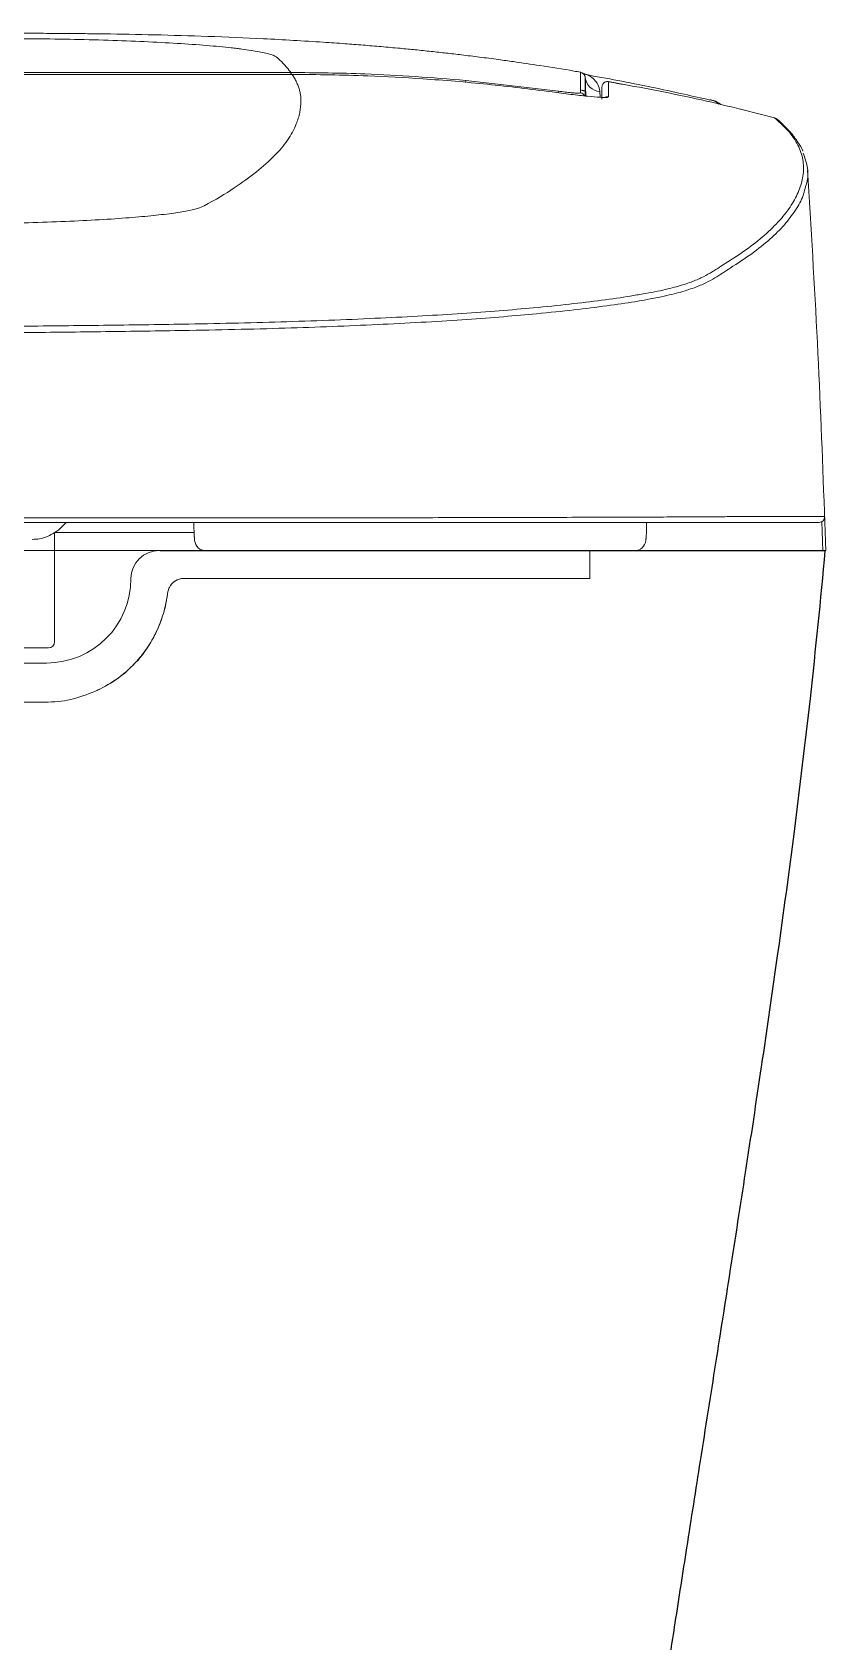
# Model space of a CAD drawing. Extents: x 3571 to 9666, y -561 to 1991.
# Drawn here: x 8488.7 to 8629.8, y -3.6 to 282.5 of the extents above; entities that cross this region are included whole.
import ezdxf

# ---------------------------------------------------------------- set-up
doc = ezdxf.new("R2010")
doc.units = 0
doc.header["$LTSCALE"] = 20
doc.header["$MEASUREMENT"] = 0
doc.layers.get('0').update_dxf_attribs({"linetype": 'CONTINUOUS'})
doc.layers.add('00_COMPONENTS', color=7, linetype='CONTINUOUS')
doc.layers.add('1', color=7, linetype='CONTINUOUS')

msp = doc.modelspace()

# ---------------------------------------------------------------- linework, layer by layer
at = {"color": 7, "linetype": 'Continuous', "lineweight": 15}
for p, q in [((8534.93, 275.03), (8326.06, 275.03)), ((8326.3, 275.38), (8534.69, 275.38)), ((8534.69, 275.03), (8534.69, 275.38)), ((8534.93, 275.03), (8534.93, 275.03)), ((8590, 271.42), (8590, 271.13)), ((8590, 270.95), (8590, 270.62)), ((8492.7, 174.21), (8492.7, 193.62)), ((8517.49, 193.62), (8492.7, 193.62)), ((8511.28, 190.41), (8519.18, 190.41)), ((8519.59, 190.37), (8526.11, 190.37)), ((8526.11, 190.37), (8552.42, 190.37)), ((8552.42, 190.37), (8565.71, 190.37)), ((8565.71, 190.37), (8586.75, 190.37)), ((8586.75, 190.37), (8595.79, 190.37)), ((8587.84, 190.37), (8587.84, 189.46)), ((8534.57, 185.46), (8515.77, 185.46)), ((8534.57, 185.46), (8515.77, 185.46)), ((8550.49, 185.46), (8534.57, 185.46)), ((8550.49, 185.46), (8534.57, 185.46)), ((8552.48, 185.46), (8550.49, 185.46)), ((8552.48, 185.46), (8550.49, 185.46)), ((8438.15, 173.11), (8491.6, 173.11)), ((8441.35, 170.41), (8491.28, 170.41)), ((8490.95, 163.46), (8437.94, 163.46)), ((8490.95, 163.46), (8437.94, 163.46))]:
    msp.add_line(p, q, dxfattribs=at)
msp.add_line((8511.5, 190.41), (8629.68, 190.41))
at = {"color": 7, "linetype": 'Continuous', "lineweight": 15, "flags": 128}
for points in [[(8534.73, 275.03), (8534.73, 275.12), (8534.73, 275.22), (8534.73, 275.3), (8534.73, 275.35), (8534.73, 275.38)], [(8565.76, 273.63), (8565.77, 273.73), (8565.78, 273.83), (8565.78, 273.91), (8565.79, 273.96), (8565.79, 273.98)]]:
    msp.add_lwpolyline(points, dxfattribs=at)
at = {"color": 7, "linetype": 'Continuous', "lineweight": 15}
for centre, radius, start, end in [((8584.04, 271.52), 1.85, 162.6265, 171.543), ((8589.75, 274.75), 2.74, 185.5578, 266.9558), ((8586.03, 270.78), 1, 26.103, 81.4097), ((8591, 270.08), 1, 80.5212, 114.9383), ((8628.57, 196.41), 1, 270, 1.954), ((8519.59, 192.37), 2, 185, 270), ((8595.79, 192.37), 2, 270, 355), ((8511.28, 185.41), 5, 90, 180), ((8491.28, 185.41), 15, 270, 360), ((8491.6, 174.21), 1.1, 270, 0)]:
    msp.add_arc(centre, radius, start, end, dxfattribs=at)
for points, knots in [([(8586.21, 275.43), (8585.81, 275.5), (8583.42, 275.92), (8579.41, 276.56), (8574.92, 277.22), (8571.36, 277.72), (8568.28, 278.12), (8565.17, 278.5), (8562.33, 278.83), (8559.61, 279.13), (8556.86, 279.42), (8553.89, 279.7), (8550.81, 279.98), (8547.54, 280.25), (8544.1, 280.52), (8538.23, 280.93), (8530.16, 281.39), (8520.15, 281.81), (8510.69, 282.09), (8503.38, 282.23), (8498, 282.29), (8494.01, 282.32), (8489.26, 282.36), (8483.6, 282.39), (8477.01, 282.43), (8469.5, 282.46), (8461.06, 282.5), (8451.69, 282.52), (8441.4, 282.54), (8434.23, 282.55), (8430.5, 282.55)], [0, 0, 0, 0, 0.007942, 0.047278, 0.078077, 0.09541, 0.117873, 0.138922, 0.157097, 0.174981, 0.193535, 0.211422, 0.233444, 0.254725, 0.276456, 0.30182, 0.371991, 0.43612, 0.496896, 0.553414, 0.574736, 0.598799, 0.628672, 0.664319, 0.705767, 0.753009, 0.806051, 0.864895, 0.929545, 1, 1, 1, 1]), ([(8534.69, 275.38), (8534.62, 275.48), (8534.54, 275.58), (8534.43, 275.73), (8534.4, 275.77), (8534.33, 275.86), (8534.29, 275.91), (8534.19, 276.04), (8534.11, 276.12), (8533.89, 276.39), (8533.74, 276.56), (8533.26, 277.09), (8532.91, 277.44), (8532.44, 277.88), (8532.35, 277.96), (8532.21, 278.09), (8532.15, 278.14), (8532.01, 278.23), (8531.93, 278.27), (8531.48, 278.49), (8530.94, 278.66), (8529.54, 278.99), (8528.67, 279.16), (8527.13, 279.4), (8526.58, 279.47), (8525.69, 279.59), (8525.39, 279.63), (8524.76, 279.7), (8524.43, 279.74), (8522.77, 279.92), (8521.29, 280.06), (8518.08, 280.32), (8516.34, 280.44), (8512.64, 280.67), (8510.68, 280.77), (8506.58, 280.96), (8504.43, 281.04), (8500, 281.18), (8497.72, 281.23), (8493.06, 281.33), (8490.69, 281.36), (8487.7, 281.38), (8487.1, 281.39), (8485.9, 281.4), (8485.3, 281.4), (8484.09, 281.41), (8483.49, 281.41), (8482.59, 281.42), (8482.29, 281.42), (8481.69, 281.42), (8481.39, 281.42), (8478.68, 281.44), (8476.28, 281.45), (8469.06, 281.48), (8464.24, 281.5), (8449.79, 281.55), (8440.14, 281.56), (8430.5, 281.56)], [0.7121402, 0.7121402, 0.7121402, 0.7121402, 0.719641, 0.719641, 0.7228269, 0.7228269, 0.7260128, 0.7260128, 0.7323846, 0.7323846, 0.7451281, 0.7451281, 0.7706153, 0.7706153, 0.7769871, 0.7769871, 0.780173, 0.780173, 0.7833589, 0.7833589, 0.7961025, 0.7961025, 0.8088461, 0.8088461, 0.8152179, 0.8152179, 0.8184038, 0.8184038, 0.8215897, 0.8215897, 0.8343333, 0.8343333, 0.8470769, 0.8470769, 0.8598205, 0.8598205, 0.8725641, 0.8725641, 0.8853077, 0.8853077, 0.8980513, 0.8980513, 0.9012372, 0.9012372, 0.9044231, 0.9044231, 0.907609, 0.907609, 0.9092019, 0.9092019, 0.9107949, 0.9107949, 0.9235384, 0.9235384, 0.9490256, 0.9490256, 1, 1, 1, 1]), ([(8534.93, 275.03), (8535.08, 274.81), (8535.36, 274.36), (8535.71, 273.69), (8536, 273.01), (8536.23, 272.34), (8536.39, 271.67), (8536.48, 270.99), (8536.52, 269.86), (8536.35, 268.27), (8535.64, 265.96), (8534.23, 263.38), (8531.87, 260.54), (8528.73, 257.7), (8524.56, 254.75), (8521.08, 252.59), (8518.27, 251.2), (8516.15, 250.72), (8513.2, 250.27), (8509.4, 249.85), (8504.76, 249.46), (8499.31, 249.12), (8493.12, 248.84), (8486.43, 248.62), (8479.36, 248.48), (8472.11, 248.41), (8461.59, 248.32), (8447.71, 248.23), (8436.24, 248.22), (8430.5, 248.21)], [0, 0, 0, 0, 0.0213191, 0.0426377, 0.0639563, 0.0852755, 0.1065938, 0.1279089, 0.1494876, 0.2142355, 0.2788953, 0.3690493, 0.4592033, 0.5493567, 0.6395118, 0.7404835, 0.7563414, 0.7721966, 0.7880516, 0.8039073, 0.8197623, 0.8365746, 0.8533896, 0.8702042, 0.8870186, 0.9038439, 0.9206736, 0.9603364, 1, 1, 1, 1]), ([(8534.69, 275.38), (8534.69, 275.38), (8534.69, 275.38), (8534.69, 275.38), (8534.71, 275.38), (8534.72, 275.38), (8534.73, 275.38)], [-0.00000006, -0.00000006, -0.00000006, -0.00000006, 0, 0, 0, 0.00004062793, 0.00004062793, 0.00004062793, 0.00004062793]), ([(8534.73, 275.38), (8539.12, 275.34), (8549.48, 275.24), (8559.82, 274.44), (8565.79, 273.98)], [0, 0, 0, 0, 0.422709, 1, 1, 1, 1]), ([(8581.13, 271.93), (8577.31, 272.41), (8569.66, 273.37), (8558.73, 274.27), (8547.16, 274.88), (8539.42, 275.03), (8534.93, 275.03), (8534.93, 275.03)], [0, 0, 0, 0, 0.249434, 0.498868, 0.709758, 0.999999, 1, 1, 1, 1]), ([(8586.18, 271.77), (8586.18, 272.24), (8586.18, 273.18), (8586.18, 274.47), (8586.19, 275.29), (8586.19, 275.34), (8586.2, 275.36)], [0, 0, 0, 0, 0.266633, 0.533274, 0.800167, 1, 1, 1, 1]), ([(8586.98, 274.74), (8586.98, 274.74), (8586.97, 274.76), (8586.93, 274.86), (8586.82, 275.05), (8586.61, 275.26), (8586.38, 275.39), (8586.23, 275.4), (8586.2, 275.4)], [0, 0, 0, 0, 0.011685, 0.240434, 0.434276, 0.666372, 0.929552, 1, 1, 1, 1]), ([(8586.43, 275.25), (8586.52, 275.24), (8587.33, 275.1), (8588.4, 274.49), (8589.32, 273.27), (8589.57, 272.48), (8589.6, 272.03), (8589.6, 272.02)], [0, 0, 0, 0, 0.05726, 0.534701, 0.760403, 0.991516, 1, 1, 1, 1]), ([(8587.01, 274.6), (8587.01, 274.6), (8587.01, 274.62), (8586.99, 274.7), (8586.98, 274.74)], [0, 0, 0, 0, 0.4287616, 1, 1, 1, 1]), ([(8609.17, 270.49), (8607.66, 270.83), (8602.22, 272.07), (8594.86, 273.61), (8588.98, 274.67), (8587.07, 275.02)], [0, 0, 0, 0, 0.205624, 0.741545, 1, 1, 1, 1]), ([(8590.98, 270.99), (8590.96, 270.98), (8590.84, 270.92), (8589.77, 270.95), (8587.55, 271.14), (8584.52, 271.48), (8582.26, 271.78), (8581.13, 271.93)], [0, 0, 0, 0, 0.037283, 0.274704, 0.51511, 0.757528, 1, 1, 1, 1]), ([(8582.28, 272.07), (8582.46, 272.04), (8583.08, 271.96), (8583.87, 271.86), (8584.77, 271.77), (8585.51, 271.71), (8586.07, 271.7), (8586.14, 271.75), (8586.18, 271.77)], [0, 0, 0, 0, 0.088936, 0.294885, 0.384871, 0.593716, 0.801801, 1, 1, 1, 1]), ([(8586.47, 272.2), (8586.47, 272.2), (8586.42, 272.21), (8586.38, 272.22), (8586.34, 272.23)], [0, 0, 0, 0, 0.065025, 1, 1, 1, 1]), ([(8587.03, 274.48), (8587.03, 274.49), (8587.02, 274.54), (8587, 274.56), (8586.99, 274.59)], [0, 0, 0, 0, 0.098963, 1, 1, 1, 1]), ([(8587.14, 271.19), (8587.11, 272), (8587.07, 273.22), (8587.04, 274.17), (8587.03, 274.48)], [0, 0, 0, 0, 0.662668, 1, 1, 1, 1]), ([(8587.03, 274.46), (8587.03, 274.4), (8587.03, 274.28), (8587.03, 273.48), (8587.03, 272.35), (8587.03, 271.54), (8587.03, 271.21)], [0, 0, 0, 0, 0.2392086, 0.499042, 0.7902874, 1, 1, 1, 1]), ([(8589.6, 272.02), (8589.62, 271.75), (8589.65, 271.44), (8589.68, 271.03), (8589.68, 270.97)], [0, 0, 0, 0, 0.850964, 1, 1, 1, 1]), ([(8591.17, 273.75), (8591.09, 273.76), (8590.95, 273.78), (8590.73, 273.74), (8590.53, 273.66), (8590.35, 273.54), (8590.2, 273.38), (8590.08, 273.19), (8590.01, 272.99), (8590, 272.84), (8590, 272.77)], [0, 0, 0, 0, 0.124997, 0.249998, 0.374999, 0.499999, 0.625, 0.75, 0.875002, 1, 1, 1, 1]), ([(8590, 270.97), (8590, 271.15), (8590, 271.83), (8590, 272.37), (8590, 272.77)], [0, 0, 0, 0, 0.275399, 1, 1, 1, 1]), ([(8591.17, 273.75), (8591.17, 273.72), (8591.17, 273.58), (8591.17, 272.86), (8591.16, 271.91), (8591.16, 271.15), (8591.16, 271.06)], [0, 0, 0, 0, 0.043576, 0.2178821, 0.9151174, 1, 1, 1, 1]), ([(8620.66, 267.33), (8615.72, 268.59), (8605.96, 271.06), (8596.05, 272.87), (8591.17, 273.75)], [0, 0, 0, 0, 0.506813, 1, 1, 1, 1]), ([(8611.13, 269.69), (8611.12, 269.7), (8610.72, 270.03), (8610.06, 270.34), (8609.39, 270.49), (8609.18, 270.54)], [0, 0, 0, 0, 0.013904, 0.683724, 1, 1, 1, 1]), ([(8610.78, 269.78), (8610.55, 269.95), (8610.03, 270.34), (8609.49, 270.47), (8609.18, 270.54)], [0, 0, 0, 0, 0.429152, 1, 1, 1, 1]), ([(8597.29, 236.03), (8597.99, 236.15), (8600.21, 236.54), (8602.98, 237.21), (8605.67, 238.03), (8607.67, 238.87), (8609.24, 239.72), (8610.56, 240.57), (8612.75, 241.97), (8615.78, 243.92), (8619, 246.48), (8621.7, 249.11), (8623.72, 251.77), (8625.1, 254.39), (8625.83, 256.98), (8625.88, 259.56), (8625.11, 262.16), (8623.5, 264.75), (8621.61, 266.47), (8620.66, 267.33)], [0, 0, 0, 0, 0.012487, 0.039461, 0.066458, 0.093551, 0.120724, 0.147911, 0.175011, 0.25491, 0.33481, 0.420656, 0.506502, 0.588579, 0.670662, 0.752737, 0.835155, 0.917586, 1, 1, 1, 1]), ([(8620.99, 267.16), (8620.98, 267.18), (8620.88, 267.26), (8620.76, 267.3), (8620.66, 267.33)], [0, 0, 0, 0, 0.1776977, 1, 1, 1, 1]), ([(8625.69, 261.39), (8625.69, 261.41), (8625.48, 261.98), (8624.8, 263.07), (8623.61, 264.7), (8622.37, 265.9), (8621.58, 266.75), (8621.12, 267.08), (8620.99, 267.17)], [0, 0, 0, 0, 0.009535, 0.284427, 0.563252, 0.847104, 0.956265, 1, 1, 1, 1]), ([(8625.76, 261.05), (8626.04, 260.26), (8626.64, 258.61), (8626.63, 256.52), (8626.23, 255.21), (8626.09, 254.77)], [0, 0, 0, 0, 0.374555, 0.788203, 1, 1, 1, 1]), ([(8629.54, 197.31), (8629.16, 207.33), (8628.39, 227.59), (8627.15, 247.83), (8626.53, 258.07)], [0, 0, 0, 0, 0.49442, 1, 1, 1, 1]), ([(8626.09, 254.77), (8625.99, 254.35), (8625.67, 253.06), (8624.46, 250.91), (8622.53, 248.32), (8619.92, 245.75), (8616.74, 243.17), (8613.66, 241.18), (8611.42, 239.74), (8610.1, 238.86), (8608.51, 237.99), (8606.48, 237.12), (8603.79, 236.25), (8600.28, 235.43), (8595.94, 234.64), (8590.92, 233.9), (8585.1, 233.18), (8578.93, 232.54), (8572.56, 231.97), (8566.02, 231.47), (8558.85, 231.02), (8551.18, 230.62), (8543.14, 230.26), (8534.73, 229.96), (8525.91, 229.72), (8515.18, 229.5), (8502.66, 229.32), (8488.45, 229.16), (8471.69, 229.01), (8452.37, 228.89), (8437.79, 228.88), (8430.5, 228.87)], [0, 0, 0, 0, 0.036728, 0.111979, 0.186866, 0.261753, 0.336639, 0.411526, 0.436808, 0.462172, 0.487524, 0.512799, 0.537984, 0.563146, 0.586664, 0.610182, 0.634254, 0.658326, 0.677842, 0.697356, 0.717436, 0.737516, 0.75704, 0.776564, 0.796667, 0.816771, 0.847079, 0.877415, 0.907747, 0.953873, 1, 1, 1, 1]), ([(8430.5, 230), (8437.68, 230.01), (8452.05, 230.02), (8471.21, 230.14), (8487.97, 230.29), (8502.34, 230.45), (8514.85, 230.63), (8525.42, 230.84), (8534.1, 231.08), (8542.56, 231.37), (8550.62, 231.72), (8558.17, 232.11), (8565.25, 232.54), (8571.84, 233.02), (8578.23, 233.58), (8584.33, 234.2), (8590.07, 234.9), (8594.42, 235.51), (8596.55, 235.9), (8597.29, 236.03)], [0, 0, 0, 0, 0.107291, 0.214582, 0.286984, 0.359396, 0.431739, 0.47753, 0.523321, 0.570471, 0.61762, 0.663372, 0.709124, 0.756225, 0.803332, 0.858576, 0.91382, 0.970357, 1, 1, 1, 1]), ([(8430.5, 196.2), (8437.52, 196.2), (8451.58, 196.2), (8472.61, 196.2), (8493.51, 196.2), (8510.61, 196.2), (8523.84, 196.2), (8533.22, 196.21), (8542.27, 196.22), (8550.91, 196.23), (8559.05, 196.25), (8566.67, 196.26), (8573.71, 196.28), (8580.69, 196.3), (8587.44, 196.32), (8593.84, 196.34), (8599.3, 196.36), (8603.76, 196.38), (8607.11, 196.4), (8609.56, 196.41), (8611.44, 196.43), (8613.6, 196.43), (8616.14, 196.43), (8619.72, 196.44), (8623.49, 196.44), (8625.77, 196.44), (8626.98, 196.44), (8627.75, 196.44), (8628.66, 196.45), (8629.37, 196.45), (8629.51, 196.45), (8629.57, 196.45)], [0, 0, 0, 0, 0.040743, 0.081547, 0.122341, 0.163071, 0.182332, 0.201668, 0.221003, 0.240264, 0.259517, 0.278843, 0.298172, 0.31743, 0.341976, 0.366609, 0.391247, 0.4158, 0.439338, 0.46292, 0.486551, 0.510156, 0.557883, 0.605612, 0.701889, 0.798166, 0.805176, 0.833213, 0.889296, 0.945378, 1, 1, 1, 1]), ([(8628.57, 195.41), (8628.39, 195.41), (8628.03, 195.41), (8625.84, 195.41), (8622.53, 195.41), (8618.81, 195.41), (8615.28, 195.41), (8612.74, 195.41), (8610.57, 195.41), (8608.68, 195.41), (8606.22, 195.41), (8602.86, 195.41), (8598.46, 195.41), (8593.1, 195.41), (8586.71, 195.41), (8579.96, 195.41), (8573.09, 195.41), (8566.17, 195.41), (8558.58, 195.41), (8550.46, 195.41), (8541.95, 195.41), (8533.04, 195.41), (8523.7, 195.41), (8510.47, 195.41), (8493.46, 195.41), (8472.66, 195.41), (8451.65, 195.41), (8437.55, 195.41), (8430.5, 195.41)], [0, 0, 0, 0, 0.101134, 0.202335, 0.29779, 0.393246, 0.441137, 0.489028, 0.513121, 0.537241, 0.56131, 0.585332, 0.609499, 0.633663, 0.658512, 0.683362, 0.702261, 0.721157, 0.740632, 0.760106, 0.778999, 0.797892, 0.817381, 0.83687, 0.877401, 0.917939, 0.95897, 1, 1, 1, 1]), ([(8488.74, 192.39), (8489.17, 192.41), (8490.09, 192.44), (8491.46, 192.88), (8492.81, 193.61), (8493.92, 194.45), (8494.52, 195.13), (8494.74, 195.38)], [0, 0, 0, 0, 0.1956712, 0.4180238, 0.6423471, 0.8712782, 1, 1, 1, 1]), ([(8629.24, 190.41), (8629.24, 190.57), (8629.18, 192.29), (8629.12, 194), (8629.07, 195.57)], [0, 0, 0, 0, 0.090134, 1, 1, 1, 1]), ([(8629.57, 196.45), (8629.57, 196.49), (8629.57, 196.56), (8629.56, 197.12), (8629.55, 197.31)], [0, 0, 0, 0, 0.6490539, 1, 1, 1, 1]), ([(8587.84, 189.46), (8587.84, 189.2), (8587.84, 188.48), (8587.84, 187.36), (8587.84, 186.64), (8587.84, 185.57), (8587.84, 185.46)], [0, 0, 0, 0, 0.1480116, 0.4035975, 0.6655903, 0.6970561, 0.6970561, 0.6970561, 0.6970561]), ([(8629.24, 190.41), (8625.42, 190.41), (8617.76, 190.41), (8606.63, 190.41), (8599.26, 190.41), (8596.01, 190.41)], [0, 0, 0, 0, 0.357291, 0.716635, 1, 1, 1, 1]), ([(8629.78, 190.41), (8629.78, 190.41), (8629.76, 190.41), (8629.72, 190.41), (8629.68, 190.41), (8629.54, 190.41), (8629.4, 190.41), (8629.24, 190.41)], [0, 0, 0, 0, 0.25, 0.25, 0.5, 0.5, 1, 1, 1, 1]), ([(8512.79, 182.82), (8512.8, 182.92), (8512.82, 183.03), (8512.87, 183.23), (8512.9, 183.32), (8513, 183.61), (8513.08, 183.79), (8513.27, 184.12), (8513.38, 184.27), (8513.61, 184.55), (8513.74, 184.67), (8514.14, 185), (8514.44, 185.17), (8514.92, 185.34), (8515.09, 185.38), (8515.43, 185.44), (8515.6, 185.46), (8515.77, 185.46)], [0, 0, 0, 0, 0.0625, 0.0625, 0.125, 0.125, 0.25, 0.25, 0.375, 0.375, 0.5, 0.5, 0.75, 0.75, 0.875, 0.875, 1, 1, 1, 1]), ([(8515.77, 185.46), (8515.77, 185.46), (8515.62, 185.46), (8515.16, 185.42), (8514.38, 185.18), (8513.6, 184.6), (8513.19, 184.02), (8512.92, 183.43), (8512.83, 183.12), (8512.79, 182.82), (8512.79, 182.82)], [0, 0, 0, 0, 0.0000119, 0.0994885, 0.3524559, 0.5875287, 0.8017724, 0.8219317, 0.9999882, 1, 1, 1, 1]), ([(8587.84, 185.46), (8581.45, 185.46), (8577.63, 185.46), (8570.75, 185.46), (8561.63, 185.46), (8555.53, 185.46), (8552.48, 185.46)], [0.0273762, 0.0273762, 0.0273762, 0.0273762, 0.1090216, 0.4061717, 0.7033183, 1, 1, 1, 1]), ([(8583.09, 185.46), (8581.99, 185.46), (8577.91, 185.46), (8570.75, 185.46), (8561.63, 185.46), (8555.53, 185.46), (8552.48, 185.46)], [0, 0, 0, 0, 0.1090142, 0.4061668, 0.7033159, 1, 1, 1, 1]), ([(8506.61, 170), (8506.71, 170.11), (8506.81, 170.21), (8507.02, 170.43), (8507.12, 170.54), (8507.42, 170.86), (8507.61, 171.09), (8508.18, 171.77), (8508.55, 172.24), (8509.24, 173.21), (8509.57, 173.72), (8510.18, 174.76), (8510.47, 175.29), (8511.26, 176.92), (8511.7, 178.04), (8512.22, 179.8), (8512.37, 180.39), (8512.56, 181.3), (8512.61, 181.6), (8512.69, 182.05), (8512.71, 182.21), (8512.75, 182.51), (8512.77, 182.67), (8512.79, 182.82)], [0, 0, 0, 0, 0.03125, 0.03125, 0.0625, 0.0625, 0.125, 0.125, 0.25, 0.25, 0.375, 0.375, 0.5, 0.5, 0.75, 0.75, 0.875, 0.875, 0.9375, 0.9375, 0.96875, 0.96875, 1, 1, 1, 1]), ([(8512.79, 182.82), (8512.79, 182.82), (8512.69, 182.02), (8512.36, 180.09), (8511.4, 177.12), (8509.6, 173.54), (8507.79, 171.09), (8506.61, 170), (8506.61, 170)], [0, 0, 0, 0, 0.000004, 0.1647, 0.399923, 0.635172, 0.999995, 1, 1, 1, 1]), ([(8499.97, 165.39), (8501.18, 165.93), (8502.34, 166.59), (8504.01, 167.74), (8504.55, 168.15), (8505.34, 168.81), (8505.6, 169.04), (8505.98, 169.39), (8506.17, 169.57), (8506.36, 169.75), (8506.48, 169.88), (8506.55, 169.94), (8506.61, 170)], [0, 0, 0, 0, 0.5, 0.5, 0.75, 0.75, 0.875, 0.875, 0.9375, 0.96875, 0.96875, 1, 1, 1, 1]), ([(8506.61, 170), (8506.61, 170), (8505.76, 169.07), (8503.48, 167.2), (8501.16, 166), (8499.97, 165.39)], [0, 0, 0, 0, 0.000007, 0.490747, 1, 1, 1, 1]), ([(8499.97, 165.39), (8498.49, 164.84), (8495.55, 163.74), (8492.65, 163.46), (8490.95, 163.46), (8490.95, 163.46)], [0, 0, 0, 0, 0.505087, 0.999995, 1, 1, 1, 1]), ([(8499.97, 165.39), (8498.49, 164.84), (8495.55, 163.74), (8492.65, 163.46), (8490.95, 163.46), (8490.95, 163.46)], [0, 0, 0, 0, 0.505087, 0.999995, 1, 1, 1, 1])]:
    msp.add_open_spline(points, degree=3, knots=knots, dxfattribs=at)
for points, degree in [([(8534.93, 275.03), (8326.06, 275.03)], 1), ([(8586.2, 275.36), (8586.2, 275.37)], 1), ([(8565.79, 273.98), (8582.28, 272.07)], 1), ([(8586.49, 272.24), (8586.34, 272.27)], 1), ([(8587.03, 272.09), (8586.47, 272.2)], 1), ([(8586.48, 272.17), (8586.47, 272.2)], 1), ([(8593.6, 273.28), (8590.93, 273.81)], 1), ([(8517.46, 195.41), (8517.5, 193.37)], 1), ([(8597.89, 193.37), (8597.93, 195.41)], 1), ([(8629.54, 197.3), (8629.78, 190.41)], 1), ([(8517.5, 193.37), (8517.6, 192.2)], 1), ([(8597.79, 192.2), (8597.89, 193.37)], 1), ([(8587.84, 189.46), (8587.84, 189.76), (8587.84, 190.07), (8587.84, 190.37)], 3)]:
    msp.add_open_spline(points, degree=degree, dxfattribs=at)
at = {"layer": '00_COMPONENTS', "color": 7, "linetype": 'Continuous', "lineweight": 0}
msp.add_line((8625.74, 190.41), (8430.5, 190.41), dxfattribs=at)
at = {"layer": '1', "color": 7, "linetype": 'Continuous'}
msp.add_open_spline([(8577.17, -189.59), (8578.22, -180.32), (8580.3, -162.58), (8583.47, -136.99), (8586.55, -113.4), (8589.51, -91.63), (8592.28, -71.97), (8594.77, -54.76), (8596.94, -40.08), (8598.65, -28.73), (8600.07, -19.36), (8601.44, -10.41), (8603.14, 0.6), (8605.2, 13.9), (8607.62, 29.31), (8610.2, 45.71), (8612.88, 62.79), (8615.61, 80.35), (8618.46, 99.18), (8621.39, 119.36), (8624.33, 141.15), (8627.21, 164.97), (8628.88, 181.64), (8629.68, 190.41)], degree=3, knots=[0, 0, 0, 0, 0.073031, 0.139507, 0.20039, 0.25651, 0.307393, 0.35099, 0.388028, 0.419192, 0.437187, 0.459024, 0.487343, 0.52183, 0.562121, 0.607857, 0.651174, 0.698191, 0.74896, 0.803744, 0.863102, 0.928007, 1, 1, 1, 1], dxfattribs=at)

doc.saveas('drawing.dxf')
